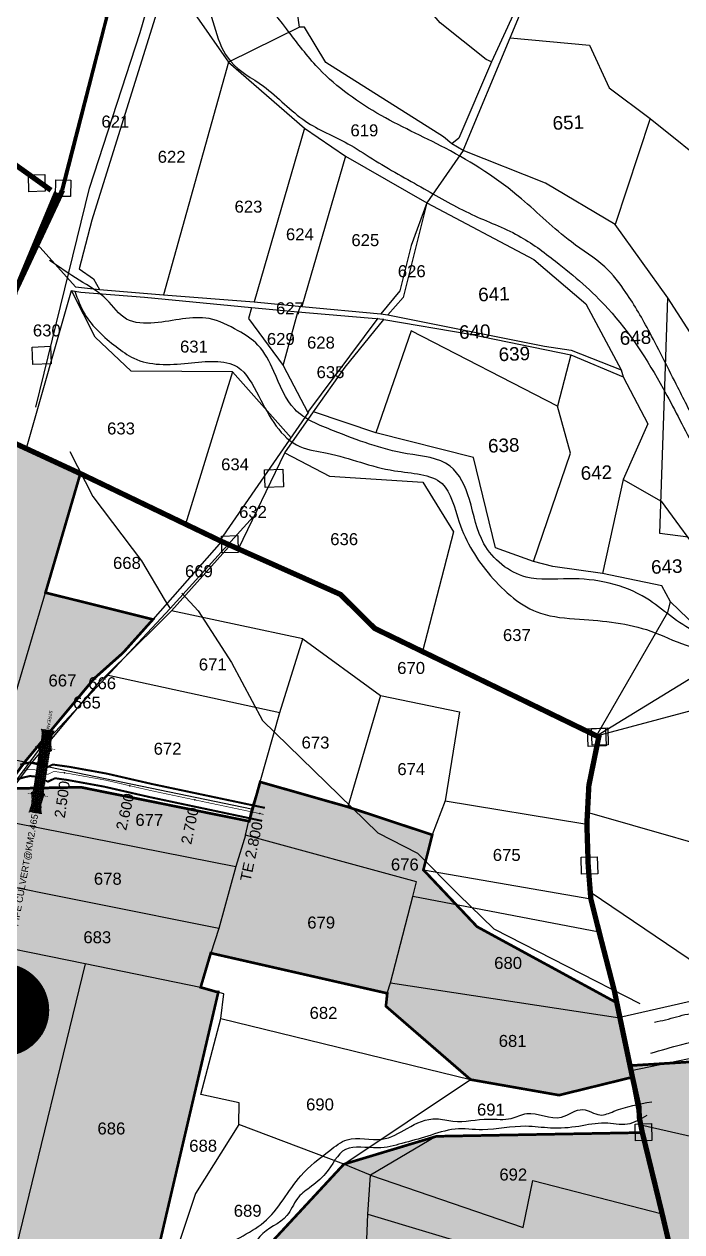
# Model space of a CAD drawing. Header units: inches. Extents: x 191726 to 254104, y 1600078 to 1621862.
# Drawn here: x 196971 to 197962, y 1614589 to 1616406 of the extents above; entities that cross this region are included whole.
import ezdxf
from ezdxf.enums import TextEntityAlignment as Align

# ---------------------------------------------------------------- set-up
doc = ezdxf.new("R2010")
doc.units = ezdxf.units.IN
doc.header["$LTSCALE"] = 15
doc.header["$MEASUREMENT"] = 0
doc.linetypes.add('ACAD_ISO02W100', pattern=[15, 12, -3])
doc.linetypes.add('HIDDEN2', pattern=[0.1875, 0.125, -0.0625])
for name, color, linetype in [('BOUNDRY STONES', 240, 'Continuous'), ('CANAL1', 7, 'Continuous'), ('CS', 134, 'Continuous'), ('CSMark', 72, 'Continuous'), ('PLOT', 7, 'Continuous'), ('PLOT NO', 7, 'Continuous'), ('PLOTS NO', 7, 'Continuous'), ('ROAD', 1, 'Continuous'), ('ROADS', 1, 'Continuous'), ('STREAM', 4, 'Continuous'), ('STREAMS', 4, 'Continuous'), ('STRUCTURE', 5, 'Continuous'), ('text2', 7, 'Continuous'), ('VILLAGE BOUNDARY STONES', 1, 'Continuous'), ('VILLAGE BOUNDAY', 5, 'Continuous'), ('WUA-7', 3, 'Continuous')]:
    doc.layers.add(name, color=color, linetype=linetype)
doc.styles.get("Standard").update_dxf_attribs({"font": 'arial.ttf'})
doc.dimstyles.get("Standard").update_dxf_attribs({"dimtxt": 0.18, "dimasz": 0.18, "dimexe": 0.18, "dimexo": 0.0625, "dimgap": 0.09, "dimtad": 0, "dimtih": 1, "dimtoh": 1, "dimdec": 4, "dimzin": 0, "dimdsep": 46, "dimtxsty": 'Standard', "dimcen": 0.09, "dimadec": 0, "dimazin": 0, "dimtfac": 1, "dimtdec": 4, "dimtofl": 0, "dimtmove": 0, "dimatfit": 3, "dimfxl": 1, "dimtolj": 1, "dimtzin": 0, "dimarcsym": 0})

# ---------------------------------------------------------------- blocks, each defined once
blk = doc.blocks.new('SLB')
at = {"layer": 'STRUCTURE'}
h = blk.add_hatch(dxfattribs=at)
h.set_pattern_fill('DOTS', color=6, scale=20, angle=320.3722, style=0)
h.set_pattern_definition([(320.372247934, (-159.4327, -72.9564), (1.2786241598, 0.5641323054), [0, -1.25])])
h.paths.add_polyline_path([(769699.5, 1706871.1), (769699.5, 1706861.1), (769729.1, 1706861.1), (769732.1, 1706863.1), (769792.1, 1706863.1), (769795.1, 1706861.1), (769824.7, 1706861.1), (769824.7, 1706871.1), (769795.1, 1706871.1), (769792.1, 1706869.1), (769732.1, 1706869.1), (769729.1, 1706871.1)])
at = {"layer": 'STRUCTURE', "color": 6, "const_width": 0.628}
for points in [[(769726.1, 1706877.1), (769726.1, 1706873.1), (769732.1, 1706869.1), (769792.1, 1706869.1), (769798.1, 1706873.1), (769798.1, 1706877.1)], [(769726.1, 1706855.1), (769726.1, 1706859.1), (769732.1, 1706863.1), (769792.1, 1706863.1), (769798.1, 1706859.1), (769798.1, 1706855.1)]]:
    blk.add_lwpolyline(points, dxfattribs=at)
at = {"layer": 'STRUCTURE', "color": 6, "linetype": 'ACAD_ISO02W100', "ltscale": 0.5, "const_width": 0.5}
for points in [[(769699.5, 1706871.1), (769729.1, 1706871.1)], [(769699.5, 1706861.1), (769729.1, 1706861.1)], [(769795.1, 1706871.1), (769824.7, 1706871.1)], [(769795.1, 1706861.1), (769824.7, 1706861.1)]]:
    blk.add_lwpolyline(points, dxfattribs=at)
at = {"layer": 'STRUCTURE', "color": 6}
blk.add_lwpolyline([(769732.1, 1706863.1), (769792.1, 1706863.1)], dxfattribs=at)
blk.add_lwpolyline([(769732.1, 1706863.1), (769792.1, 1706863.1)], dxfattribs=at)
at = {"layer": 'STRUCTURE', "color": 0}
blk.add_circle((769762.1, 1706866.1), 1.24, dxfattribs=at)
for points in [[(769703.8, 1706866), (769726.7, 1706866)], [(769818.6, 1706865.8), (769795.7, 1706865.8)]]:
    blk.add_leader(points, dimstyle='Standard', override={"dimasz": 10, "dimgap": 0.09, "dimtad": 0}, dxfattribs=at)
blk = doc.blocks.new('SP')
at = {"layer": 'STRUCTURE'}
h = blk.add_hatch(dxfattribs=at)
h.set_pattern_fill('DASH', color=256, scale=8, style=0)
edge = h.paths.add_edge_path()
edge.add_spline(control_points=[(769825.7, 1706742.1), (769825.3, 1706741.8), (769823.8, 1706740.8), (769820.9, 1706740.3), (769817, 1706739.7), (769811.4, 1706738.9), (769804, 1706739.7), (769798.4, 1706741), (769795.6, 1706741.6)], knot_values=[0, 0, 0, 0, 1.613557, 5.24513, 8.624976, 13.470124, 22.190216, 30.746377, 30.746377, 30.746377, 30.746377], degree=3, periodic=0)
edge.add_line((769795.6, 1706741.6), (769792.6, 1706739.6))
edge.add_line((769792.6, 1706739.6), (769732.6, 1706739.6))
edge.add_line((769732.6, 1706739.6), (769729.6, 1706741.6))
edge.add_spline(control_points=[(769729.6, 1706741.6), (769726.9, 1706740.9), (769721.3, 1706739.5), (769713.9, 1706738.5), (769708.3, 1706739.1), (769704.4, 1706739.6), (769701.5, 1706740), (769700, 1706741), (769699.5, 1706741.3)], knot_values=[0, 0, 0, 0, 8.556161, 17.276253, 22.121402, 25.501247, 29.13282, 30.746377, 30.746377, 30.746377, 30.746377], degree=3, periodic=0)
edge.add_line((769699.5, 1706741.3), (769699.5, 1706722.1))
edge.add_spline(control_points=[(769699.5, 1706722.1), (769700, 1706722.4), (769701.4, 1706723.4), (769704.3, 1706724), (769708.2, 1706724.5), (769713.8, 1706725.3), (769721.2, 1706724.5), (769726.8, 1706723.3), (769729.6, 1706722.6)], knot_values=[0, 0, 0, 0, 1.613557, 5.24513, 8.624976, 13.470124, 22.190216, 30.746377, 30.746377, 30.746377, 30.746377], degree=3, periodic=0)
edge.add_line((769729.6, 1706722.6), (769732.6, 1706724.6))
edge.add_line((769732.6, 1706724.6), (769792.6, 1706724.6))
edge.add_line((769792.6, 1706724.6), (769795.6, 1706722.6))
edge.add_spline(control_points=[(769795.6, 1706722.6), (769798.4, 1706723.3), (769803.9, 1706724.8), (769811.3, 1706725.8), (769817, 1706725.1), (769820.9, 1706724.7), (769823.8, 1706724.2), (769825.2, 1706723.3), (769825.7, 1706723)], knot_values=[0, 0, 0, 0, 8.556161, 17.276253, 22.121402, 25.501247, 29.13282, 30.746377, 30.746377, 30.746377, 30.746377], degree=3, periodic=0)
edge.add_line((769825.7, 1706723), (769825.7, 1706742.1))
h.paths.add_polyline_path([(769764.2, 1706732.1, -1), (769761.1, 1706732.1, -1)], flags=0)
h.paths.add_polyline_path([(769761.1, 1706732.1, 1), (769764.2, 1706732.1, 1)], flags=16)
at = {"layer": 'STRUCTURE', "const_width": 0.628}
for points in [[(769726.6, 1706747.6), (769726.6, 1706743.6), (769732.6, 1706739.6), (769792.6, 1706739.6), (769798.6, 1706743.6), (769798.6, 1706747.6)], [(769726.6, 1706716.6), (769726.6, 1706720.6), (769732.6, 1706724.6), (769792.6, 1706724.6), (769798.6, 1706720.6), (769798.6, 1706716.6)]]:
    blk.add_lwpolyline(points, dxfattribs=at)
at = {"layer": 'STRUCTURE', "color": 3}
blk.add_lwpolyline([(769732.6, 1706724.6), (769792.6, 1706724.6)], dxfattribs=at)
blk.add_lwpolyline([(769732.6, 1706724.6), (769792.6, 1706724.6)], dxfattribs=at)
at = {"layer": 'STRUCTURE', "color": 0}
blk.add_circle((769762.6, 1706732.1), 1.55, dxfattribs=at)
at = {"layer": 'STRUCTURE'}
for points in [[(769699.5, 1706741.3), (769700.9, 1706740.5), (769704.4, 1706739.6), (769707.8, 1706739.2), (769712.6, 1706738.8), (769721.3, 1706739.7), (769729.6, 1706741.6)], [(769825.7, 1706742.1), (769824.3, 1706741.3), (769820.8, 1706740.3), (769817.5, 1706739.8), (769812.7, 1706739.2), (769804, 1706739.9), (769795.6, 1706741.6)], [(769699.5, 1706722.1), (769700.9, 1706723), (769704.4, 1706724), (769707.7, 1706724.5), (769712.5, 1706725), (769721.2, 1706724.4), (769729.6, 1706722.6)], [(769825.7, 1706723), (769824.3, 1706723.8), (769820.8, 1706724.7), (769817.4, 1706725.1), (769812.6, 1706725.5), (769803.9, 1706724.6), (769795.6, 1706722.6)]]:
    blk.add_spline(points, degree=3, dxfattribs=at)
at = {"layer": 'STRUCTURE', "color": 0}
blk.add_text('STREAM', height=5, dxfattribs=at).set_placement((769684.3, 1706732.1), align=Align.MIDDLE_CENTER)
for points in [[(769727.4, 1706732.1), (769700.8, 1706732.1)], [(769824.4, 1706732.1), (769800.5, 1706732.1)]]:
    blk.add_leader(points, dimstyle='Standard', override={"dimasz": 10, "dimgap": 0.09, "dimtad": 0}, dxfattribs=at)

msp = doc.modelspace()

# ---------------------------------------------------------------- hatches: boundary and pattern name
at = {"layer": 'PLOTS NO', "true_color": 0xa953a0}
h = msp.add_hatch(dxfattribs=at)
h.set_pattern_fill('ANSI31', color=215)
h.set_pattern_definition([(45, (0, 0), (-0.088388347648, 0.088388347648), [])])
h.paths.add_polyline_path([(196003, 1614503.5), (196008.3, 1614664.3), (196025.4, 1614723.4), (196025.1, 1614736.3), (196046.6, 1614797), (196023.8, 1614803.6), (196028.1, 1614905.7), (196025.2, 1614939.6), (196100.4, 1614930.2), (196104.3, 1614953.6), (196116.8, 1615029.1), (196130.3, 1615107.1), (196145.6, 1615199.4), (196158.3, 1615288.5), (196174.1, 1615395.2), (196253.5, 1615705), (196300.9, 1615876.9), (196346.5, 1615868.1), (196410.3, 1615859), (196449.4, 1615858.4), (196526.1, 1615847), (196554.5, 1615845), (196564.7, 1615843.1), (196623.3, 1615833.3), (196590.8, 1615700.6), (196689, 1615684.8), (196676.9, 1615593.4), (196775, 1615566.9), (196795.9, 1615669.8), (196823.4, 1615672.7), (196888.3, 1615804.9), (196933.2, 1615786.7), (197055.9, 1615730), (197003.4, 1615550.9), (197165.2, 1615510.6), (197120.2, 1615460.5), (197076.9, 1615421.9), (197004, 1615334.4), (196972, 1615295.9), (196943, 1615256.1), (197056.8, 1615258.1), (197310.1, 1615207), (197326.6, 1615266.1), (197458.4, 1615228.6), (197585.7, 1615186.5), (197572.4, 1615133.8), (197653.2, 1615048.3), (197859, 1614936.3), (197865.5, 1614932.9), (197885.9, 1614821.7), (197776.6, 1614794.9), (197643.4, 1614818.3), (197515.9, 1614928.7), (197518, 1614948.1), (197252.2, 1615008.6), (197237, 1614957.1), (197263.5, 1614949.6), (197167.1, 1614537.1), (196959.2, 1614566.2), (196759.1, 1614593.4), (196747.9, 1614594.7), (196620.3, 1614579.1), (196492.7, 1614543.6), (196452.4, 1614548.1), (196440.8, 1614456.2), (196266.7, 1614471.4), (196045, 1614495.8)])
at = {"layer": 'PLOTS NO', "true_color": 0x105689}
h = msp.add_hatch(color=146, dxfattribs=at)
h.dxf.hatch_style = 1
h.paths.add_polyline_path([(198208.8, 1613511), (198136.7, 1613723.2), (198100.4, 1613805), (198070.8, 1613965.5), (198037, 1614128.5), (198015.5, 1614202.9), (197943, 1614570.3), (197901, 1614740.7), (197884.6, 1614826.7), (197882.7, 1614839.3), (197972, 1614844.8), (198117.7, 1614853.8), (198233.3, 1614812.7), (198394.5, 1614696.2), (198400.1, 1614679.6), (198582.6, 1614537.6), (198706.3, 1614458.9), (198723.8, 1614432.6), (198796.3, 1614394.4), (198761.3, 1614352.8), (198708.6, 1614309.2), (198671.1, 1614258.4), (198662.5, 1614247.6), (198624.3, 1614169.7), (198606.7, 1614121.5), (198602.7, 1614088.9), (198590.4, 1614067), (198547.2, 1613981.8), (198552.2, 1613977.5), (198576.6, 1613975), (198638.6, 1613954.4), (198629.6, 1613919.8), (198642.1, 1613898.6), (198616.2, 1613874.6), (198596.3, 1613773.8), (198542.9, 1613715.3), (198521.2, 1613705.1), (198507, 1613659.5), (198479.8, 1613632), (198435.6, 1613608.1), (198379.2, 1613567.7), (198368.6, 1613571)])
at = {"layer": 'PLOTS NO', "true_color": 0xc7c8ca}
h = msp.add_hatch(color=9, dxfattribs=at)
h.dxf.hatch_style = 1
h.paths.add_polyline_path([(196110.8, 1613469.9), (196149.7, 1613552.2), (196264.2, 1613693.3), (196499.9, 1613768.5), (196634.1, 1613928.2), (196855.2, 1614147.6), (196881.9, 1614164.1), (196981.3, 1614249.7), (197037.7, 1614307.3), (197259, 1614482.3), (197452.6, 1614691), (197592.1, 1614733), (197902, 1614738.6), (197941.8, 1614574.3), (197997.4, 1614290.8), (198003.2, 1614260.5), (198017.7, 1614200.7), (197987.6, 1614158.6), (197942.3, 1614106.4), (197963.7, 1614103.4), (197874.9, 1613622.8), (197888.9, 1613614.6), (197878.2, 1613527.6), (197876, 1613512.1), (197854.9, 1613428.3), (197839, 1613338.6), (197830.4, 1613305.7), (197376.8, 1613435.9), (197375.1, 1613461.5), (197334.7, 1613464.1), (197330.6, 1613501.2), (197321.8, 1613560.6), (197305.3, 1613615.7), (197379.8, 1613587.2), (197404.8, 1613678.2), (197384, 1613679.2), (197386.5, 1613711.7), (197378.6, 1613715.3), (197307.6, 1613733.5), (197308.5, 1613761.6), (197121.5, 1613801.1), (197118.4, 1613791), (197097.5, 1613699.1), (197258.1, 1613661.4), (197251.4, 1613638.2), (197159.7, 1613597.4), (196746.8, 1613682.8), (196733.2, 1613586.4), (196719.5, 1613461.8), (196351.5, 1613607.6), (196282.7, 1613505.3)])
at = {"layer": 'text2'}
h = msp.add_hatch(dxfattribs=at)
h.set_pattern_fill('ANSI31', color=5)
h.set_pattern_definition([(45, (6075.63714, 2244.67824), (-0.088388347648, 0.088388347648), [])])
edge = h.paths.add_edge_path()
edge.add_arc((196939.1, 1614923.3), 69.1, 0, 360)
h.paths.add_polyline_path([(196860.4, 1614892.3), (197017.7, 1614892.3), (197017.7, 1614954.3), (196860.4, 1614954.3)], flags=9)

# ---------------------------------------------------------------- linework, layer by layer
at = {"layer": 'BOUNDRY STONES'}
for points in [[(196977.9, 1616179.6), (197002.4, 1616180.2), (197003, 1616154.7), (196978.5, 1616154.1)], [(197018.9, 1616171.8), (197041.5, 1616171.4), (197041.1, 1616146.7), (197018.4, 1616147.1)], [(197268.3, 1615636.1), (197292.9, 1615636.7), (197293.5, 1615611.2), (197269, 1615610.6)], [(197825.7, 1615346.7), (197850.2, 1615347.3), (197850.8, 1615321.8), (197826.3, 1615321.2)], [(197809.7, 1615153), (197834.2, 1615153.6), (197834.9, 1615128.1), (197810.3, 1615127.5)], [(197891.3, 1614751.5), (197915.8, 1614752.1), (197916.4, 1614726.6), (197891.9, 1614726)]]:
    msp.add_lwpolyline(points, close=True, dxfattribs=at)
at = {"layer": 'CANAL1', "color": 200, "const_width": 3}
for points in [[(196965.3, 1615292.2), (196978.9, 1615295.2), (196995.6, 1615293.6), (197006.8, 1615288.6), (197014.5, 1615292.3), (197039.5, 1615288.8), (197095.4, 1615278.7), (197164.2, 1615262.9), (197333.8, 1615227.1)], [(196959.2, 1615269.3), (196970.5, 1615272.9), (196980.1, 1615275), (196990.4, 1615274), (197007.1, 1615266.5), (197017.7, 1615271.7), (197036.3, 1615269.1), (197091.4, 1615259.1), (197159.9, 1615243.4), (197329.7, 1615207.5)]]:
    msp.add_lwpolyline(points, dxfattribs=at)
at = {"layer": 'CANAL1', "color": 1, "linetype": 'HIDDEN2', "ltscale": 4, "const_width": 1}
msp.add_lwpolyline([(196967.9, 1615282.6), (196979.5, 1615285.1), (196993, 1615283.8), (197006.9, 1615277.5), (197016.1, 1615282), (197037.9, 1615278.9), (197093.4, 1615268.9), (197162, 1615253.1), (197331.7, 1615217.3)], dxfattribs=at)
at = {"layer": 'CS'}
for p in [(197032.2, 1615279.7), (197130.3, 1615260.4), (197228, 1615239.2), (197325.9, 1615218.6)]:
    msp.add_point(p, dxfattribs=at)
at = {"layer": 'PLOT'}
for points in [[(198024.9, 1617175.1), (197982.3, 1617071.2), (197944.8, 1616956.8), (197923, 1616887.3), (197912.5, 1616850.9), (197890.6, 1616812.6), (197854.7, 1616743.7), (197821, 1616666.2), (197675.1, 1616349.3), (197625.6, 1616234.7), (197615.3, 1616225.9)], [(197675.1, 1616349.3), (197666.8, 1616353.1), (197597.8, 1616408.3), (197555.8, 1616457.3), (197576.7, 1616509.4), (197650, 1616715.9), (197453.3, 1616768), (197406.3, 1616853.9), (197333.2, 1616889.9)], [(198104.9, 1615817.7), (198071.7, 1615875.2), (197988.7, 1615919.5), (197940.4, 1615994.5), (197861, 1616104.7), (197756.3, 1616167.1), (197632.2, 1616216), (197615.3, 1616225.9), (197602.7, 1616236.6), (197425.4, 1616348.5), (197393.6, 1616401.5), (197385.8, 1616401.7), (197369.3, 1616521.1), (197280.2, 1616609.3), (197206.4, 1616710.2)], [(197132.6, 1616565.6), (197188.3, 1616479.2), (197279, 1616349), (197393.5, 1616249.9), (197454.9, 1616207.5), (197577.3, 1616137.4), (197738.4, 1616052), (197816.9, 1615985.6), (197870.3, 1615885.9)], [(197632.2, 1616216), (197703, 1616385.5), (197774.5, 1616556.8)], [(197188.3, 1616479.2), (197073.2, 1616111.5), (197053.9, 1616038), (197075.7, 1616022.9), (197084.7, 1616006.7)], [(197703, 1616385.5), (197822.4, 1616374.7), (197851.9, 1616310.3), (197913.7, 1616264), (198012.8, 1616184.8), (198042.4, 1616187.7), (198135.8, 1616163.9), (198208, 1616443.1)], [(197385.8, 1616401.7), (197279, 1616349), (197180.9, 1615998.9)], [(197393.5, 1616249.9), (197317.8, 1615988.5)], [(197913.7, 1616264), (197861, 1616104.7)], [(197632.2, 1616216), (197577.3, 1616137.4), (197541.8, 1615994.7), (197518.8, 1615968.9)], [(197454.9, 1616207.5), (197389.3, 1615981.3)], [(197577.3, 1616137.4), (197553.9, 1616073.1), (197537.1, 1616004.7), (197508.5, 1615970.2)], [(196991, 1616074.9), (197048.7, 1616011.1), (197084.7, 1616006.7), (197180.9, 1615998.9), (197317.8, 1615988.5), (197389.3, 1615981.3), (197508.5, 1615970.2), (197518.8, 1615968.9), (197754.5, 1615921.5), (197795, 1615915.8), (197870.3, 1615885.9), (197873, 1615875.8)], [(197512.7, 1615962), (197383.2, 1615972.6), (197313.5, 1615979.6), (197152.4, 1615994.9), (197056.5, 1616002.5), (197042.1, 1616004.9), (196974.3, 1615767.7)], [(197373.2, 1615783.9), (197285.1, 1615883.3), (197132.3, 1615884), (197078.4, 1615935.3), (197042.9, 1616004.6)], [(197970.9, 1615634.6), (197928.4, 1615639.9), (197940.4, 1615994.5)], [(197313.5, 1615979.6), (197309.2, 1615963.4), (197361.3, 1615892.6), (197383.2, 1615972.6)], [(197361.3, 1615892.6), (197398.5, 1615822.1), (197504.3, 1615964)], [(197833.2, 1615335.4), (197940.5, 1615521.3), (197944.5, 1615537), (197931.3, 1615561.3), (197842.2, 1615579.9), (197767, 1615590.4), (197738.1, 1615597.8), (197680.9, 1615618.3), (197647.7, 1615754.2), (197500.9, 1615791.5), (197406.8, 1615823), (197454.6, 1615889.9), (197512.7, 1615962), (197642.7, 1615939.8), (197794.3, 1615908.6), (197873, 1615875.8), (197910.4, 1615804.9), (197873.2, 1615721.3), (197842.2, 1615579.9)], [(197738.1, 1615597.8), (197793.7, 1615760.8), (197774.1, 1615831.6), (197554, 1615944.8), (197500.9, 1615791.5)], [(197794.3, 1615908.6), (197774.1, 1615831.6)], [(197285.1, 1615883.3), (197214.1, 1615654.1)], [(197399.4, 1615822.3), (197266, 1615629.1)], [(197294, 1615616.6), (197363.5, 1615761.4), (197406.8, 1615823)], [(197873.2, 1615721.3), (197930.3, 1615688.3), (197997.9, 1615596.4), (198047.2, 1615511.5), (198066.7, 1615491.6), (198079.2, 1615478.3), (198113.9, 1615394.5), (198133, 1615434.1), (198159.7, 1615470.8), (198189, 1615524), (198233.6, 1615650.7), (198252.4, 1615701.2), (198268.9, 1615718.8), (198276.1, 1615720.9), (198425.7, 1615729), (198451.3, 1615729.3), (198524.9, 1615777.4), (198452.3, 1615738), (198425.5, 1615735.9), (198289.2, 1615726.6)], [(197363.5, 1615761.4), (197430.8, 1615726), (197571.5, 1615717.3), (197617.8, 1615642.3), (197570.9, 1615462.3)], [(197055.9, 1615730), (197003.4, 1615550.9), (197165.2, 1615510.6)], [(197268.5, 1615627.9), (197165.2, 1615510.6), (197120.2, 1615460.5), (197076.9, 1615421.9), (196972, 1615295.9), (196923.8, 1615230.3), (196905.4, 1615201.6), (196884.5, 1615154.3), (196862.9, 1615112.1), (196840, 1615020.3), (196829.2, 1614979.4), (196784.7, 1614863.2), (196741.6, 1614775.4), (196703.2, 1614705.1), (196618.8, 1614581)], [(196625.5, 1614580.6), (196708.4, 1614699.8), (196790.9, 1614861.1), (196834.2, 1614979.9), (196845.5, 1615024.8), (196874.1, 1615118), (196894.3, 1615153.4), (196911.1, 1615199.1), (196920.6, 1615211.6), (196981.8, 1615293.9), (197085.3, 1615417.1), (197095.9, 1615427.1), (197173.7, 1615504.1), (197193.3, 1615523.6), (197283.4, 1615624.2)], [(196171.1, 1615378), (196226.9, 1615372.1), (196296.9, 1615362.9), (196337.2, 1615357.2), (196404.9, 1615353.8), (196440.6, 1615350.6), (196508.3, 1615343.6), (196530.9, 1615338.7), (196628.9, 1615326), (196745.1, 1615313.5), (196804.3, 1615307), (196925.5, 1615289.1), (196930.3, 1615304.7), (197003.4, 1615550.9)], [(197289.8, 1614517.6), (197452.6, 1614691), (197643.4, 1614818.3), (197515.9, 1614928.7), (197518, 1614948.1), (197522.8, 1614963.7), (197556.7, 1615093.7), (197562, 1615116), (197304.7, 1615185.8), (197313.7, 1615225.1), (197326.6, 1615266.1), (197356.1, 1615370.5), (197390.6, 1615481.6), (197193.3, 1615523.6)], [(198047.2, 1615511.5), (197996.1, 1615487.3), (197944.5, 1615537)], [(197390.6, 1615481.6), (197507.8, 1615396), (197626.7, 1615371.4), (197605.3, 1615237.5), (197585.7, 1615186.5), (197572.4, 1615133.8), (197824.4, 1615090.5)], [(197833.2, 1615335.4), (198020.8, 1615450.1), (198079.2, 1615478.3)], [(197095.9, 1615427.1), (197356.1, 1615370.5)], [(197507.8, 1615396), (197458.4, 1615228.6)], [(197833.2, 1615335.4), (198071.3, 1615399.4), (198113.9, 1615394.5), (198120.5, 1615297.2), (198141.1, 1615173.5), (198188.8, 1615063.1), (198196, 1614975.9), (198224.9, 1614933)], [(197313.7, 1615225.1), (196981.8, 1615293.9), (196972, 1615295.9), (196930.3, 1615304.7), (196809.1, 1615329.2)], [(197326.6, 1615266.1), (197458.4, 1615228.6), (197585.7, 1615186.5)], [(197605.3, 1615237.5), (197812.5, 1615203.6), (197818.5, 1615202.9)], [(198089, 1615143.1), (197819.4, 1615220.2)], [(197304.7, 1615185.8), (197290, 1615138.8), (197264.6, 1615045.6), (197252.2, 1615008.6), (197237, 1614957.1), (197063, 1614992.7), (196870.3, 1615031.5), (196893.7, 1615119.9), (196911.1, 1615199.1)], [(196920.6, 1615211.6), (197290, 1615138.8)], [(197264.6, 1615045.6), (196893.7, 1615119.9)], [(197837, 1615040.2), (197556.7, 1615093.7)], [(197518, 1614948.1), (197252.2, 1615008.6)], [(197063, 1614992.7), (196959.2, 1614566.2)], [(197522.8, 1614963.7), (197868.3, 1614911.2)], [(198196, 1614975.9), (198051.3, 1614953.3), (197868.1, 1614911.9)], [(197492.7, 1614674.7), (197452.6, 1614691), (197294.7, 1614751), (197294.8, 1614783.5), (197237.1, 1614795.8), (197267.6, 1614910.3), (197271.9, 1614947.2), (197237, 1614957.1)], [(197885, 1614831.8), (198130.1, 1614882.7), (198191.8, 1614858.7), (198283.1, 1614824.3), (198375.6, 1614787.4), (198428.4, 1614763.8), (198450.5, 1614762.7), (198467.2, 1614791.4), (198386.1, 1614864.4), (198224.9, 1614933), (198072.5, 1614897.6), (198130.1, 1614882.7)], [(197267.6, 1614910.3), (197643.4, 1614818.3), (197776.6, 1614794.9), (197887.3, 1614821)], [(198582.6, 1614537.6), (198473.7, 1614620.5), (198400.1, 1614679.6), (198394.5, 1614696.2), (198317.6, 1614749.7), (198233.3, 1614812.7), (198117.7, 1614853.8), (198002.8, 1614847), (197883.6, 1614838.5)], [(197899.6, 1614750.4), (197985.8, 1614730.5), (198082, 1614702.1), (198183.5, 1614666.2), (198233.3, 1614812.7), (198183.5, 1614666.2), (198132.3, 1614532.2), (198167.1, 1614525.6), (198132.3, 1614532.2), (197941.8, 1614574.3)], [(197294.7, 1614751), (197229.4, 1614646.9), (197191.2, 1614532.6)], [(197902, 1614738.6), (197592.1, 1614733), (197492.7, 1614674.7)], [(197987.6, 1614158.6), (197446.2, 1614355.5), (197466.4, 1614411.2), (197475.4, 1614467.4), (197485.1, 1614526), (197488.9, 1614615.7), (197492.7, 1614674.7), (197722.4, 1614595.7), (197737, 1614666.7), (197931.8, 1614616.6)], [(197488.9, 1614615.7), (197957.9, 1614475.1)]]:
    msp.add_lwpolyline(points, dxfattribs=at)
at = {"layer": 'PLOT', "const_width": 3}
msp.add_lwpolyline([(197167.1, 1614537.1), (197264.1, 1614952.3)], dxfattribs=at)
at = {"layer": 'ROAD'}
for points in [[(196988.8, 1615829.8), (197069.5, 1616159.4), (197146, 1616393.6), (197182, 1616518.4), (197220.1, 1616637), (197232.3, 1616667.6), (197336.2, 1616733.6), (197428.4, 1616754.6), (197487.6, 1616781.7), (197537, 1616820.4), (197680.1, 1616856.8), (197712.4, 1616889.7), (197781.1, 1616929.2), (197871.1, 1616955.5), (197911.4, 1616985.9), (197970.9, 1617022.4), (198030.3, 1617180.8), (197940.6, 1617198.6), (197892.2, 1617220.8), (197780.2, 1617258.5)], [(198468.1, 1614464.7), (198408.5, 1614594), (198399.6, 1614614.7), (198321.4, 1614662.2), (198249.4, 1614790.6), (198174.7, 1614850.4), (198036, 1614956.3), (197823.7, 1615100.2)]]:
    msp.add_lwpolyline(points, dxfattribs=at)
at = {"layer": 'ROADS'}
for points in [[(197040.2, 1615763.1), (197074.8, 1615695.3), (197147.8, 1615599), (197183.5, 1615538.6), (197191.3, 1615527), (197316.3, 1615664.8)], [(197208.8, 1615550.2), (197233.5, 1615523.7), (197283.4, 1615445.9), (197330, 1615358.7), (197504, 1615189.8), (197563.3, 1615159.2), (197625.2, 1615096.7), (197678.2, 1615044.9), (197898.1, 1614932.8)], [(196108.7, 1613465.9), (196149.8, 1613544), (196200.3, 1613609.6), (196266.9, 1613685.5), (196306.8, 1613860.5), (196355.6, 1614044.6), (196411.6, 1614178.6), (196453.1, 1614325.8), (196530.6, 1614467.3), (196616.7, 1614574.1), (196707.7, 1614702.6), (196765.6, 1614817.5), (196790, 1614865.1), (196846.1, 1615030.1), (196866, 1615107.5), (196910.4, 1615203.3), (196997.5, 1615319.6), (197191.3, 1615527)]]:
    msp.add_lwpolyline(points, dxfattribs=at)
at = {"layer": 'STREAM'}
for points, knots in [([(197920.2, 1614904.8), (197925.9, 1614905.9), (197942.7, 1614909.2), (197966.4, 1614917.2), (198009.9, 1614921.4), (198055.7, 1614937.3), (198111.5, 1614945.4), (198155.3, 1614946.9), (198195, 1614960.9), (198237.7, 1614977.6), (198274.7, 1614984.5), (198336.9, 1614978.1), (198263, 1615050.6), (198264.4, 1615104.6), (198278.9, 1615167.9), (198251.6, 1615228.2), (198240.9, 1615293.8), (198204.3, 1615352), (198205.3, 1615425.7), (198176.7, 1615499.8), (198121.5, 1615540), (198089.4, 1615580.4), (198078.5, 1615647.9), (198034.9, 1615716.5), (197989.5, 1615792.1), (197951.6, 1615867.1), (197917.3, 1615935.8), (197882.5, 1615997.5), (197844.7, 1616046.4), (197783.2, 1616083.2), (197713.1, 1616155), (197613.2, 1616219.2), (197500.3, 1616268.4), (197417.5, 1616329.9), (197348.9, 1616423.9), (197287.9, 1616495.5), (197235.1, 1616568.6), (197216.7, 1616618.5), (197200.9, 1616655.5), (197193.6, 1616675.7), (197192, 1616680.2)], [0, 0, 0, 0, 1.689878, 5.073348, 7.322631, 14.53612, 19.252728, 23.928308, 27.327752, 31.654464, 37.158478, 39.517468, 46.199966, 53.63578, 57.51862, 64.599417, 72.383165, 77.068347, 84.327881, 93.662754, 98.99388, 104.305099, 108.324464, 118.798345, 127.827198, 134.447094, 143.557928, 150.466451, 155.366781, 161.548998, 171.331692, 184.833383, 196.215861, 207.691762, 214.64681, 230.406493, 235.536009, 241.078369, 245.980751, 247.412311, 247.412311, 247.412311, 247.412311]), ([(197914.7, 1614858.1), (197930.2, 1614862.6), (197966.5, 1614873.1), (198026.1, 1614885.7), (198084.5, 1614901.4), (198150.9, 1614937), (198226.6, 1614949.2), (198302.5, 1614955.8), (198377.7, 1614919.6), (198427.6, 1614866), (198481.7, 1614798.8), (198479.3, 1614732), (198515.5, 1614676.2), (198552.1, 1614624.5), (198585.5, 1614586.4), (198599.2, 1614539.3), (198562.7, 1614506.6), (198534.5, 1614453.5), (198499.8, 1614392.6), (198448.8, 1614368.8), (198401, 1614373.2), (198388.9, 1614328.4), (198361.3, 1614301.6), (198315.3, 1614296.2), (198279.6, 1614251.8), (198269.3, 1614213.1), (198264.5, 1614195.1)], [0, 0, 0, 0, 4.753746, 11.140067, 18.005136, 22.480817, 33.189331, 40.505888, 44.234708, 57.292656, 61.935625, 69.025053, 75.691418, 81.09073, 87.703249, 91.007848, 93.773242, 100.965691, 109.330466, 113.241293, 117.304358, 121.421486, 124.959057, 128.177993, 134.503892, 140.050213, 140.050213, 140.050213, 140.050213])]:
    msp.add_open_spline(points, degree=3, knots=knots, dxfattribs=at)
for points in [[(197143.6, 1616597.3), (197188.2, 1616535.3), (197218.6, 1616485.1), (197241.1, 1616448.9), (197282.2, 1616349.9), (197331.4, 1616312.8), (197394.8, 1616260.2), (197458.7, 1616226.3), (197495.5, 1616203.6), (197573.5, 1616158.4), (197645.2, 1616119.9), (197715.3, 1616088), (197771.3, 1616049.4), (197850.3, 1615978.2), (197933.2, 1615858.1), (197978.1, 1615773.2), (198038.9, 1615662), (198077.3, 1615567), (198073.6, 1615519.8), (198018, 1615484.8), (197982.4, 1615492.1), (197908, 1615542.4), (197791.4, 1615571.9), (197726.9, 1615574.3), (197663.6, 1615624.4), (197641.7, 1615691), (197612.5, 1615741.2), (197547.8, 1615759.9), (197436.8, 1615794.5), (197378.6, 1615826.9), (197347.2, 1615883.8), (197323.2, 1615923.3), (197293.3, 1615945), (197249.8, 1615963.1), (197167.7, 1615956.7), (197125.4, 1615962.5), (197095.7, 1615991.6), (197054.3, 1616020.9), (197009.2, 1616050.7)], [(197047.5, 1616004.6), (197062.5, 1615969.9), (197109.7, 1615921), (197136.4, 1615903.5), (197218.4, 1615896.2), (197292.3, 1615890.5), (197324.4, 1615846.6), (197386.4, 1615770.8), (197427.7, 1615760.7), (197529, 1615734.3), (197600.4, 1615714.9), (197626.2, 1615657.1), (197673.5, 1615576.4), (197748.8, 1615519.9), (197807.4, 1615511.1), (197914.6, 1615493.1), (197968.1, 1615471.7), (198032.1, 1615466.8), (198070.5, 1615496.8), (198082.7, 1615510), (198144.1, 1615476.5), (198164.8, 1615455.1)]]:
    msp.add_spline(points, degree=3, dxfattribs=at)
at = {"layer": 'STREAMS'}
for points in [[(196257.8, 1613733.2), (196280.3, 1613731.1), (196316.7, 1613734.7), (196331, 1613742.7), (196353.2, 1613743), (196373.8, 1613749.6), (196413.9, 1613764.4), (196456.8, 1613775.4), (196489.6, 1613789.3), (196509.6, 1613807.4), (196547.3, 1613858.1), (196588.9, 1613902.4), (196596.7, 1613922.1), (196602.5, 1613938.2), (196638.7, 1613962.6), (196668, 1613998.1), (196708, 1614030.7), (196724.8, 1614055.3), (196760.6, 1614083), (196777.8, 1614103), (196807.6, 1614135), (196855.2, 1614165.9), (196888.3, 1614201.9), (196911.1, 1614232.2), (196940.8, 1614257.6), (196988.8, 1614289), (197015.2, 1614345.2), (197069.2, 1614362), (197095.3, 1614379.3), (197127.7, 1614421.7), (197167.5, 1614460.4), (197199.4, 1614495.7), (197229.6, 1614523.7), (197246, 1614537), (197262.2, 1614556), (197332.2, 1614603.7), (197387.9, 1614673.6), (197431.4, 1614711.7), (197457.6, 1614727.8), (197510.1, 1614728.5), (197548, 1614744.9), (197592.1, 1614759.5), (197616.9, 1614755.8), (197670.6, 1614759), (197704.6, 1614759.9), (197727.9, 1614767.2), (197780.2, 1614761.8), (197812.6, 1614773.2), (197838.2, 1614765.1), (197859, 1614770.6), (197916.1, 1614785)], [(197908.6, 1614764.5), (197879.6, 1614751.2), (197845.5, 1614752.8), (197806.5, 1614748), (197763.9, 1614745.4), (197726.6, 1614748.1), (197661.4, 1614742.9), (197620, 1614743.7), (197578.9, 1614733.3), (197540, 1614722.2), (197503.7, 1614715.5), (197455.3, 1614713.3), (197425, 1614677), (197400.7, 1614655.5), (197382.6, 1614639.2), (197366.9, 1614613.7), (197326.3, 1614582.5), (197307.6, 1614558.5), (197283.2, 1614543.2), (197281.6, 1614514.5), (197252, 1614503.6), (197219.4, 1614493.6), (197146, 1614422), (197119.7, 1614391.5), (197099.7, 1614353.5), (197065.6, 1614342.2), (197024.7, 1614289), (197011.8, 1614264.3), (196990.8, 1614254.5), (196972.3, 1614261.6), (196951, 1614231.3), (196925.1, 1614217.5), (196883.8, 1614180.5), (196862.6, 1614157.1), (196818.1, 1614128.1), (196775.1, 1614082.2), (196743.2, 1614055.8), (196709.2, 1614021.3), (196672.5, 1613988.3), (196644.7, 1613957.7), (196625.9, 1613932.5), (196605.3, 1613907.7), (196578.1, 1613879.5), (196557.1, 1613855), (196539.4, 1613831.3), (196525.7, 1613806.6), (196502.9, 1613791.7), (196439, 1613756.3), (196404.7, 1613751.5), (196368.4, 1613735.6), (196343, 1613728.4), (196317.5, 1613725), (196289.5, 1613718.1), (196281, 1613716), (196263.5, 1613721.7)]]:
    msp.add_spline(points, degree=3, dxfattribs=at)
at = {"layer": 'VILLAGE BOUNDARY STONES'}
for points in [[(196983.4, 1615920.4), (197010.8, 1615921.5), (197011.9, 1615894.9), (196984.4, 1615893.9)], [(197333.2, 1615735.6), (197360.6, 1615736.7), (197361.7, 1615710.1), (197334.2, 1615709)], [(197819.2, 1615345.9), (197846.7, 1615347), (197847.7, 1615320.4), (197820.3, 1615319.3)]]:
    msp.add_lwpolyline(points, close=True, dxfattribs=at)
at = {"layer": 'VILLAGE BOUNDAY', "linetype": 'ACAD_ISO02W100', "ltscale": 0.2}
for points, const_width in [([(197204.8, 1616705), (197121.4, 1616544.1), (197080.8, 1616433.1), (197095.6, 1616416.6), (197028.2, 1616157.5)], 5), ([(197204.8, 1616705), (197121.4, 1616544.1), (197080.8, 1616433.1), (197095.6, 1616416.6), (197029.1, 1616156.3)], 5), ([(197946.9, 1614552.6), (197931.8, 1614616.6), (197902, 1614738.6), (197897.4, 1614761.5), (197897, 1614776.9), (197887.3, 1614821), (197868.3, 1614911.2), (197860, 1614951.3), (197837, 1615040.2), (197824.4, 1615090.5), (197820.5, 1615140.1), (197818.5, 1615202.9), (197821.5, 1615260.9), (197836.4, 1615333.8), (197499, 1615497.1), (197447.5, 1615548.2), (197279.1, 1615623.2), (197267.7, 1615628.3), (197055.9, 1615730), (196933.2, 1615786.7), (196908.9, 1615799.6), (196958, 1616004.5), (197029.1, 1616156.3), (197029.1, 1616156.3)], 8)]:
    msp.add_lwpolyline(points, dxfattribs=dict(at, const_width=const_width))
at = {"layer": 'VILLAGE BOUNDAY', "color": 5, "linetype": 'ACAD_ISO02W100', "ltscale": 0.2, "const_width": 8}
for points in [[(197011.7, 1616156.3), (196957.4, 1616195), (196884.1, 1616234.2), (196810.1, 1616270), (196690.3, 1616303.7), (196621.1, 1616321.4), (196551.2, 1616342.4), (196504.9, 1616355.2), (196421.9, 1616384), (196297.2, 1616407.5), (196142, 1616434.3), (196014.1, 1616457.6), (195958, 1616462.1), (195864.2, 1616471.5), (195765.5, 1616470.5), (195663.8, 1616466.1), (195600.4, 1616463), (195536.8, 1616459.8)], [(197946.9, 1614552.6), (197931.8, 1614616.6), (197902, 1614738.6), (197897.4, 1614761.5), (197897, 1614776.9), (197887.3, 1614821), (197868.3, 1614911.2), (197860, 1614951.3), (197837, 1615040.2), (197824.4, 1615090.5), (197820.5, 1615140.1), (197818.5, 1615202.9), (197821.5, 1615260.9), (197836.4, 1615333.8), (197499, 1615497.1), (197447.5, 1615548.2), (197279.1, 1615623.2), (197267.7, 1615628.3), (197055.9, 1615730), (196933.2, 1615786.7), (196908.9, 1615799.6), (196958, 1616004.5), (197020.1, 1616153.1), (197020.1, 1616153.1)]]:
    msp.add_lwpolyline(points, dxfattribs=at)
at = {"layer": 'WUA-7', "color": 15, "ltscale": 2, "const_width": 4}
for points in [[(196933.2, 1615786.7), (197055.9, 1615730), (197003.4, 1615550.9), (197165.2, 1615510.6), (197120.2, 1615460.5), (197076.9, 1615421.9), (197004, 1615334.4), (196972, 1615295.9), (196943, 1615256.1), (197056.8, 1615258.1), (197310.1, 1615207), (197326.6, 1615266.1), (197458.4, 1615228.6), (197585.7, 1615186.5), (197572.4, 1615133.8), (197653.2, 1615048.3), (197859, 1614936.3), (197865.5, 1614932.9), (197885.9, 1614821.7), (197776.6, 1614794.9), (197643.4, 1614818.3), (197515.9, 1614928.7), (197518, 1614948.1), (197252.2, 1615008.6), (197237, 1614957.1), (197263.5, 1614949.6), (197167.1, 1614537.1)], [(197943, 1614570.3), (197901, 1614740.7), (197884.6, 1614826.7), (197882.7, 1614839.3), (197972, 1614844.8), (198117.7, 1614853.8), (198233.3, 1614812.7), (198394.5, 1614696.2), (198400.1, 1614679.6), (198582.6, 1614537.6)], [(197259, 1614482.3), (197452.6, 1614691), (197592.1, 1614733), (197902, 1614738.6), (197941.8, 1614574.3)]]:
    msp.add_lwpolyline(points, dxfattribs=at)

# ---------------------------------------------------------------- block references
at = {"layer": 'STRUCTURE', "color": 0}
for name, p, rotation in [('SP', (-1372073.1, 2636794), 261.2107698941604), ('SLB', (-1397766.5, 2596431.2), 262.6732628288375)]:
    msp.add_blockref(name, p, dxfattribs=dict(at, rotation=rotation))

# ---------------------------------------------------------------- texts
at = {"layer": 'CSMark', "color": 1}
for s, rotation, p in [('2.500', 81.9463, (197032.3, 1615267.5)), ('2.600', 77.0418, (197129.5, 1615248.6)), ('2.700', 78.0888, (197226.5, 1615227.6)), ('TE 2.800', 78.0888, (197322.8, 1615205.9))]:
    msp.add_text(s, height=16, rotation=rotation, dxfattribs=at).set_placement(p, align=Align.MIDDLE_RIGHT)
at = {"layer": 'PLOT NO'}
for s, p in [('651', (197790.5, 1616258.2)), ('641', (197678.5, 1616000.1)), ('640', (197649.7, 1615943.6)), ('648', (197891.6, 1615934.6)), ('639', (197709.3, 1615910.1)), ('638', (197693.3, 1615772.5)), ('642', (197832.8, 1615731.5)), ('643', (197938.8, 1615590.2))]:
    msp.add_text(s, height=20.34, rotation=2.2624, dxfattribs=at).set_placement(p, align=Align.MIDDLE_CENTER)
at = {"layer": 'PLOTS NO'}
for s, p in [('621', (197108.6, 1616259.6)), ('619', (197483.5, 1616246.4)), ('622', (197193.3, 1616206.6)), ('623', (197309, 1616131.6)), ('624', (197386.4, 1616090)), ('625', (197484.9, 1616081.2)), ('626', (197554.8, 1616034.5)), ('627', (197371.4, 1615978.7)), ('630', (197005.4, 1615945.4)), ('629', (197357.7, 1615932.5)), ('631', (197226.9, 1615921.1)), ('628', (197418.1, 1615927.1)), ('635', (197432.5, 1615882.6)), ('633', (197117.1, 1615797.9)), ('634', (197288.8, 1615743.9)), ('632', (197315.8, 1615672.4)), ('636', (197453.1, 1615631.4)), ('668', (197126, 1615595.6)), ('669', (197234.4, 1615583.2)), ('637', (197713.1, 1615487.1)), ('671', (197255.2, 1615442.9)), ('670', (197553.9, 1615437.6)), ('667', (197028.9, 1615418.8)), ('666', (197088.7, 1615414.6)), ('665', (197065.7, 1615385.6)), ('672', (197187.2, 1615316.1)), ('673', (197409.9, 1615325.4)), ('674', (197554.1, 1615285.4)), ('677', (197159.7, 1615209)), ('675', (197697.8, 1615156.3)), ('676', (197544.4, 1615142)), ('678', (197097.2, 1615120.5)), ('679', (197418.5, 1615054.6)), ('683', (197081.4, 1615032.5)), ('680', (197699.9, 1614993.8)), ('682', (197422, 1614918.7)), ('681', (197706.7, 1614876.5)), ('690', (197416.7, 1614781)), ('691', (197674, 1614773.2)), ('686', (197102.6, 1614744.8)), ('688', (197240.8, 1614718.8)), ('692', (197707.7, 1614675.5)), ('689', (197307.8, 1614621))]:
    msp.add_text(s, height=18, dxfattribs=at).set_placement(p, align=Align.MIDDLE_CENTER)
at = {"layer": 'PLOTS NO', "color": 1}
msp.add_text('TC4', height=40, dxfattribs=at).set_placement((196939.1, 1614923.3), align=Align.MIDDLE_CENTER)
at = {"layer": 'STRUCTURE', "color": 5, "insert": (196952.3, 1615050.2), "char_height": 10, "width": 170.557, "attachment_point": 1, "rotation": 79.7747, "bg_fill": 1, "box_fill_scale": 1.1, "bg_fill_color": 7, "bg_fill_true_color": 16777215, "bg_fill_transparency": 0}
msp.add_mtext('PIPE CULVERT@KM2.465', dxfattribs=at)

doc.saveas('drawing.dxf')
